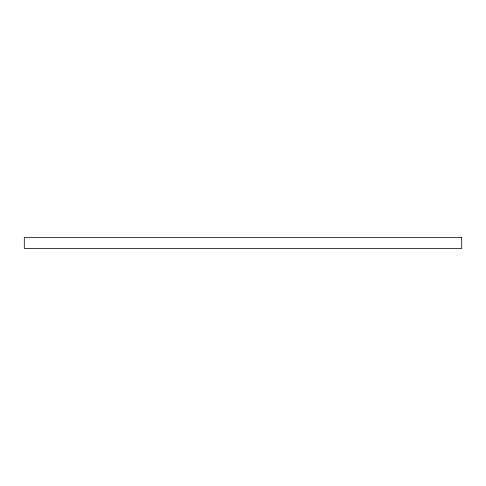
<?xml version="1.0" encoding="UTF-8"?>
<svg xmlns="http://www.w3.org/2000/svg" width="486" height="486" viewBox="0 0 486 486"><rect width="100%" height="100%" fill="white"/><g stroke="black" fill="none" stroke-linecap="round" stroke-linejoin="round"><path stroke-width="0.73" d="M461.7 237.478L24.3 237.478L24.3 248.522L461.7 248.522L461.7 237.478"/></g></svg>
